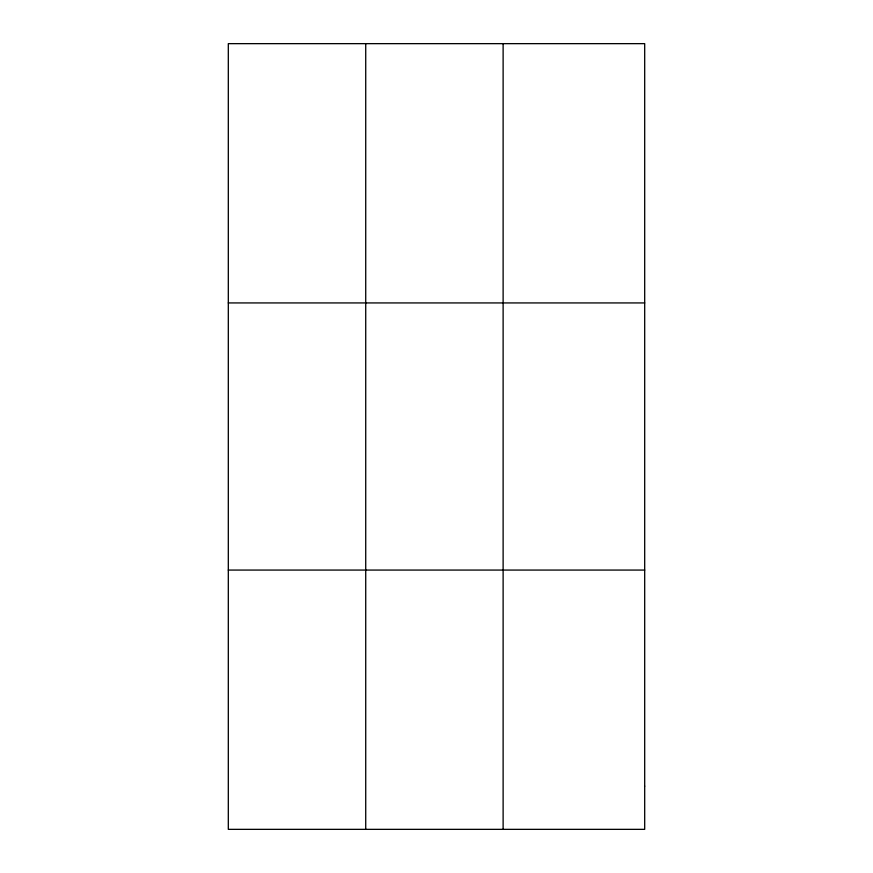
<?xml version="1.0" encoding="UTF-8"?>
<svg xmlns="http://www.w3.org/2000/svg" width="873" height="873" viewBox="0 0 873 873"><rect width="100%" height="100%" fill="white"/><g stroke="black" fill="none" stroke-linecap="round" stroke-linejoin="round"><path stroke-width="1.31" d="M365.722 43.65L365.722 829.35M503.121 43.65L503.121 829.35M228.311 302.931L644.689 302.931M228.311 570.069L644.689 570.069M644.689 786.137L644.689 829.35L228.311 829.35L228.311 43.65L644.689 43.65L644.689 786.137"/></g></svg>
